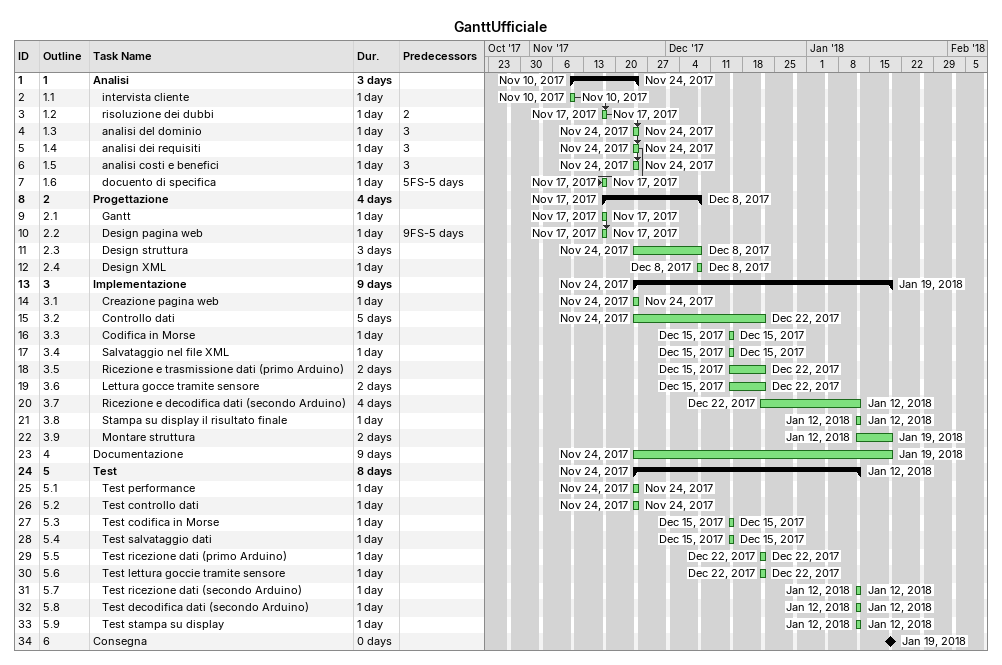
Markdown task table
GanttUfficiale

| ID | WBS | Task | Duration | Start | Finish | Predecessors |
|---|---|---|---|---|---|---|
| 1 | 1 | **Analisi** | 3d | 2017-11-10 | 2017-11-24 |  |
| 2 | 1.1 | intervista cliente | 1d | 2017-11-10 | 2017-11-10 |  |
| 3 | 1.2 | risoluzione dei dubbi | 1d | 2017-11-17 | 2017-11-17 | 2 |
| 4 | 1.3 | analisi del dominio | 1d | 2017-11-24 | 2017-11-24 | 3 |
| 5 | 1.4 | analisi dei requisiti | 1d | 2017-11-24 | 2017-11-24 | 3 |
| 6 | 1.5 | analisi costi e benefici | 1d | 2017-11-24 | 2017-11-24 | 3 |
| 7 | 1.6 | docuento di specifica | 1d | 2017-11-17 | 2017-11-17 | 5FS-5d |
| 8 | 2 | **Progettazione** | 4d | 2017-11-17 | 2017-12-08 |  |
| 9 | 2.1 | Gantt | 1d | 2017-11-17 | 2017-11-17 |  |
| 10 | 2.2 | Design pagina web | 1d | 2017-11-17 | 2017-11-17 | 9FS-5d |
| 11 | 2.3 | Design struttura | 3d | 2017-11-24 | 2017-12-08 |  |
| 12 | 2.4 | Design XML | 1d | 2017-12-08 | 2017-12-08 |  |
| 13 | 3 | **Implementazione** | 9d | 2017-11-24 | 2018-01-19 |  |
| 14 | 3.1 | Creazione pagina web | 1d | 2017-11-24 | 2017-11-24 |  |
| 15 | 3.2 | Controllo dati | 5d | 2017-11-24 | 2017-12-22 |  |
| 16 | 3.3 | Codifica in Morse | 1d | 2017-12-15 | 2017-12-15 |  |
| 17 | 3.4 | Salvataggio nel file XML | 1d | 2017-12-15 | 2017-12-15 |  |
| 18 | 3.5 | Ricezione e trasmissione dati (primo Arduino) | 2d | 2017-12-15 | 2017-12-22 |  |
| 19 | 3.6 | Lettura gocce tramite sensore | 2d | 2017-12-15 | 2017-12-22 |  |
| 20 | 3.7 | Ricezione e decodifica dati (secondo Arduino) | 4d | 2017-12-22 | 2018-01-12 |  |
| 21 | 3.8 | Stampa su display il risultato finale | 1d | 2018-01-12 | 2018-01-12 |  |
| 22 | 3.9 | Montare struttura | 2d | 2018-01-12 | 2018-01-19 |  |
| 23 | 4 | Documentazione | 9d | 2017-11-24 | 2018-01-19 |  |
| 24 | 5 | **Test** | 8d | 2017-11-24 | 2018-01-12 |  |
| 25 | 5.1 | Test performance | 1d | 2017-11-24 | 2017-11-24 |  |
| 26 | 5.2 | Test controllo dati | 1d | 2017-11-24 | 2017-11-24 |  |
| 27 | 5.3 | Test codifica in Morse | 1d | 2017-12-15 | 2017-12-15 |  |
| 28 | 5.4 | Test salvataggio dati | 1d | 2017-12-15 | 2017-12-15 |  |
| 29 | 5.5 | Test ricezione dati (primo Arduino) | 1d | 2017-12-22 | 2017-12-22 |  |
| 30 | 5.6 | Test lettura goccie tramite sensore | 1d | 2017-12-22 | 2017-12-22 |  |
| 31 | 5.7 | Test ricezione dati (secondo Arduino) | 1d | 2018-01-12 | 2018-01-12 |  |
| 32 | 5.8 | Test decodifica dati (secondo Arduino) | 1d | 2018-01-12 | 2018-01-12 |  |
| 33 | 5.9 | Test stampa su display | 1d | 2018-01-12 | 2018-01-12 |  |
| 34 | 6 | Consegna | 0d | 2018-01-19 | 2018-01-19 |  |
